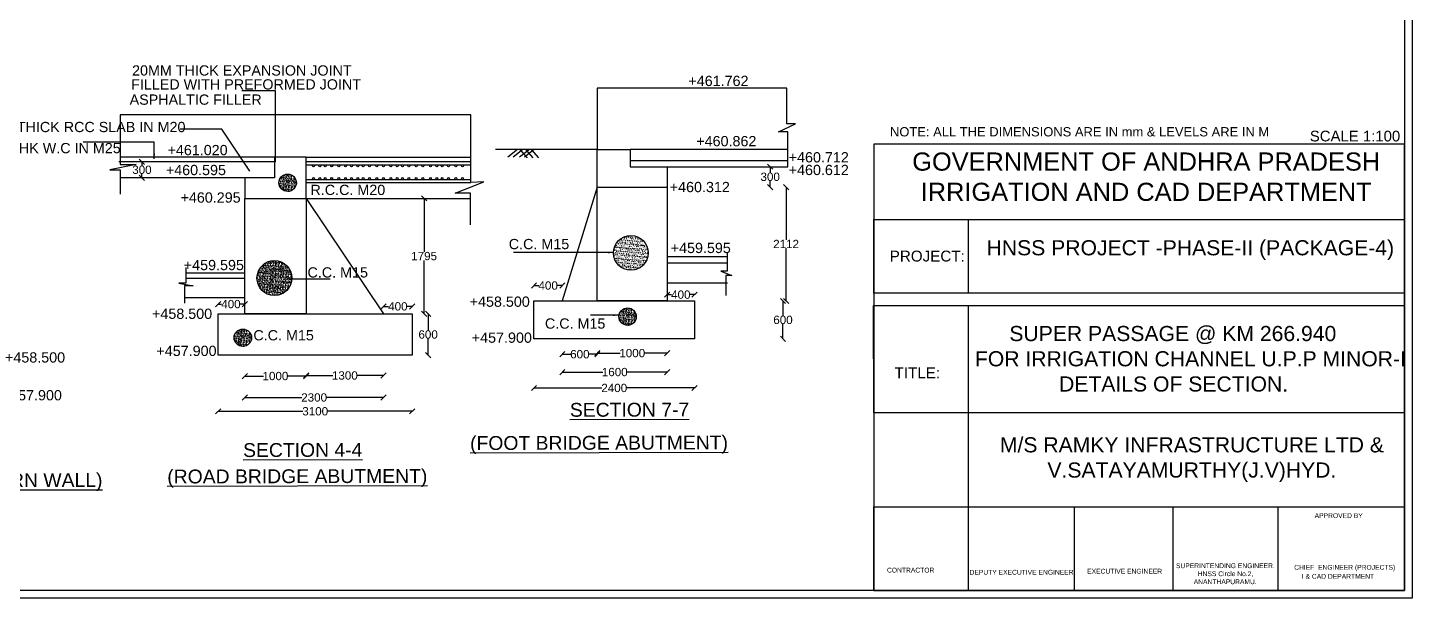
# Model space of a CAD drawing. Header units: millimetres. Extents: x 5124 to 6568637, y 2311 to 91879094.
# Drawn here: x 3553209 to 3578203, y 45932837 to 45943139 of the extents above; entities that cross this region are included whole.
import ezdxf

# ---------------------------------------------------------------- set-up
doc = ezdxf.new("R2010")
doc.units = ezdxf.units.MM
doc.header["$MEASUREMENT"] = 0
doc.layers.add('DRAWING', color=7, linetype='Continuous')
doc.layers.add('TEXT', color=7, linetype='Continuous')
doc.styles.get("Standard").update_dxf_attribs({"font": 'arial.ttf', "height": 150})
doc.dimstyles.get("Standard").update_dxf_attribs({"dimtxt": 200, "dimasz": 110, "dimexe": 0.18, "dimexo": 0.0625, "dimgap": 0.09, "dimtad": 0, "dimtih": 1, "dimtoh": 1, "dimdec": 0, "dimzin": 0, "dimdsep": 46, "dimtxsty": 'Standard', "dimblk": 'OBLIQUE', "dimcen": 0.09, "dimse1": 1, "dimse2": 1, "dimadec": 0, "dimazin": 0, "dimtfac": 1, "dimtdec": 0, "dimtofl": 0, "dimtmove": 0, "dimatfit": 3, "dimfxl": 1, "dimtolj": 1, "dimtzin": 0, "dimarcsym": 0})

# ---------------------------------------------------------------- blocks, each defined once
blk = doc.blocks.new('_Oblique')
at = {"color": 0, "linetype": 'ByBlock', "lineweight": -2}
blk.add_line((-0.5, -0.5), (0.5, 0.5), dxfattribs=at)
blk = doc.blocks.new('*D129')
at = {"layer": 'Defpoints', "color": 0}
for p in [(3555271, 45940716), (3555271, 45940430), (3555271, 45940430)]:
    blk.add_point(p, dxfattribs=at)
at = {"layer": 'DRAWING', "color": 0, "lineweight": -2}
for p, q in [((3555271, 45940716), (3555271, 45940650)), ((3555271, 45940430), (3555271, 45940496))]:
    blk.add_line(p, q, dxfattribs=at)
at = {"layer": 'DRAWING', "color": 0, "lineweight": -2, "xscale": 95, "yscale": 95, "zscale": 95}
for p, rotation in [((3555271, 45940716), 90), ((3555271, 45940430), 270)]:
    blk.add_blockref('_Oblique', p, dxfattribs=dict(at, rotation=rotation))
at = {"layer": 'DRAWING', "color": 0, "insert": (3555271, 45940573), "char_height": 150, "attachment_point": 5}
blk.add_mtext('\\A1;300', dxfattribs=at)
blk = doc.blocks.new('*D130')
at = {"layer": 'Defpoints', "color": 0}
for p in [(3564752, 45940630), (3566612, 45940630), (3564752, 45940262)]:
    blk.add_point(p, dxfattribs=at)
at = {"layer": 'DRAWING', "color": 0, "lineweight": -2}
for p, q in [((3566612, 45940630), (3566612, 45940523)), ((3566612, 45940262), (3566612, 45940369))]:
    blk.add_line(p, q, dxfattribs=at)
at = {"layer": 'DRAWING', "color": 0, "lineweight": -2, "xscale": 95, "yscale": 95, "zscale": 95}
for p, rotation in [((3566612, 45940630), 90), ((3566612, 45940262), 270)]:
    blk.add_blockref('_Oblique', p, dxfattribs=dict(at, rotation=rotation))
at = {"layer": 'DRAWING', "color": 0, "insert": (3566612, 45940446), "char_height": 150, "attachment_point": 5}
blk.add_mtext('\\A1;300', dxfattribs=at)
blk = doc.blocks.new('*D131')
at = {"layer": 'Defpoints', "color": 0}
for p in [(3564752, 45940262), (3565247, 45938205), (3566899, 45938205)]:
    blk.add_point(p, dxfattribs=at)
at = {"layer": 'DRAWING', "color": 0, "lineweight": -2}
for p, q in [((3566899, 45940262), (3566899, 45939309)), ((3566899, 45938205), (3566899, 45939158))]:
    blk.add_line(p, q, dxfattribs=at)
at = {"layer": 'DRAWING', "color": 0, "lineweight": -2, "xscale": 95, "yscale": 95, "zscale": 95}
for p, rotation in [((3566899, 45940262), 90), ((3566899, 45938205), 270)]:
    blk.add_blockref('_Oblique', p, dxfattribs=dict(at, rotation=rotation))
at = {"layer": 'DRAWING', "color": 0, "insert": (3566899, 45939234), "char_height": 150, "attachment_point": 5}
blk.add_mtext('\\A1;2112', dxfattribs=at)
blk = doc.blocks.new('*D132')
at = {"layer": 'Defpoints', "color": 0}
for p in [(3565247, 45938205), (3565247, 45937520), (3566843, 45937520)]:
    blk.add_point(p, dxfattribs=at)
at = {"layer": 'DRAWING', "color": 0, "lineweight": -2}
for p, q in [((3566843, 45938205), (3566843, 45937939)), ((3566843, 45937520), (3566843, 45937786))]:
    blk.add_line(p, q, dxfattribs=at)
at = {"layer": 'DRAWING', "color": 0, "lineweight": -2, "xscale": 95, "yscale": 95, "zscale": 95}
for p, rotation in [((3566843, 45938205), 90), ((3566843, 45937520), 270)]:
    blk.add_blockref('_Oblique', p, dxfattribs=dict(at, rotation=rotation))
at = {"layer": 'DRAWING', "color": 0, "insert": (3566843, 45937863), "char_height": 150, "attachment_point": 5}
blk.add_mtext('\\A1;600', dxfattribs=at)
blk = doc.blocks.new('*D133')
at = {"layer": 'Defpoints', "color": 0}
for p in [(3565247, 45938319), (3564752, 45938205), (3565247, 45938205)]:
    blk.add_point(p, dxfattribs=at)
at = {"layer": 'DRAWING', "color": 0, "lineweight": -2}
for p, q in [((3564752, 45938319), (3564830, 45938319)), ((3565247, 45938319), (3565168, 45938319))]:
    blk.add_line(p, q, dxfattribs=at)
at = {"layer": 'DRAWING', "color": 0, "lineweight": -2, "xscale": 95, "yscale": 95, "zscale": 95, "rotation": 180}
blk.add_blockref('_Oblique', (3564752, 45938319), dxfattribs=at)
at = {"layer": 'DRAWING', "color": 0, "lineweight": -2, "xscale": 95, "yscale": 95, "zscale": 95}
blk.add_blockref('_Oblique', (3565247, 45938319), dxfattribs=at)
at = {"layer": 'DRAWING', "color": 0, "insert": (3564999, 45938319), "char_height": 150, "attachment_point": 5}
blk.add_mtext('\\A1;400', dxfattribs=at)
blk = doc.blocks.new('*D134')
at = {"layer": 'Defpoints', "color": 0}
for p in [(3562348, 45938483), (3562348, 45938205), (3562860, 45938205)]:
    blk.add_point(p, dxfattribs=at)
at = {"layer": 'DRAWING', "color": 0, "lineweight": -2}
for p, q in [((3562348, 45938483), (3562435, 45938483)), ((3562860, 45938483), (3562772, 45938483))]:
    blk.add_line(p, q, dxfattribs=at)
at = {"layer": 'DRAWING', "color": 0, "lineweight": -2, "xscale": 95, "yscale": 95, "zscale": 95, "rotation": 180}
blk.add_blockref('_Oblique', (3562348, 45938483), dxfattribs=at)
at = {"layer": 'DRAWING', "color": 0, "lineweight": -2, "xscale": 95, "yscale": 95, "zscale": 95}
blk.add_blockref('_Oblique', (3562860, 45938483), dxfattribs=at)
at = {"layer": 'DRAWING', "color": 0, "insert": (3562604, 45938483), "char_height": 150, "attachment_point": 5}
blk.add_mtext('\\A1;400', dxfattribs=at)
blk = doc.blocks.new('*D135')
at = {"layer": 'Defpoints', "color": 0}
for p in [(3562860, 45938205), (3563492, 45938205), (3563492, 45937243)]:
    blk.add_point(p, dxfattribs=at)
at = {"layer": 'DRAWING', "color": 0, "lineweight": -2}
for p, q in [((3562860, 45937243), (3563010, 45937243)), ((3563492, 45937243), (3563342, 45937243))]:
    blk.add_line(p, q, dxfattribs=at)
at = {"layer": 'DRAWING', "color": 0, "lineweight": -2, "xscale": 95, "yscale": 95, "zscale": 95, "rotation": 180}
blk.add_blockref('_Oblique', (3562860, 45937243), dxfattribs=at)
at = {"layer": 'DRAWING', "color": 0, "lineweight": -2, "xscale": 95, "yscale": 95, "zscale": 95}
blk.add_blockref('_Oblique', (3563492, 45937243), dxfattribs=at)
at = {"layer": 'DRAWING', "color": 0, "insert": (3563176, 45937243), "char_height": 150, "attachment_point": 5}
blk.add_mtext('\\A1;600', dxfattribs=at)
blk = doc.blocks.new('*D136')
at = {"layer": 'Defpoints', "color": 0}
for p in [(3563492, 45938205), (3564752, 45938205), (3564752, 45937263)]:
    blk.add_point(p, dxfattribs=at)
at = {"layer": 'DRAWING', "color": 0, "lineweight": -2}
for p, q in [((3563492, 45937263), (3563905, 45937263)), ((3564752, 45937263), (3564338, 45937263))]:
    blk.add_line(p, q, dxfattribs=at)
at = {"layer": 'DRAWING', "color": 0, "lineweight": -2, "xscale": 95, "yscale": 95, "zscale": 95, "rotation": 180}
blk.add_blockref('_Oblique', (3563492, 45937263), dxfattribs=at)
at = {"layer": 'DRAWING', "color": 0, "lineweight": -2, "xscale": 95, "yscale": 95, "zscale": 95}
blk.add_blockref('_Oblique', (3564752, 45937263), dxfattribs=at)
at = {"layer": 'DRAWING', "color": 0, "insert": (3564122, 45937263), "char_height": 150, "attachment_point": 5}
blk.add_mtext('\\A1;1000', dxfattribs=at)
blk = doc.blocks.new('*D137')
at = {"layer": 'Defpoints', "color": 0}
for p in [(3562860, 45938205), (3564752, 45938205), (3564752, 45936921)]:
    blk.add_point(p, dxfattribs=at)
at = {"layer": 'DRAWING', "color": 0, "lineweight": -2}
for p, q in [((3562860, 45936921), (3563589, 45936921)), ((3564752, 45936921), (3564022, 45936921))]:
    blk.add_line(p, q, dxfattribs=at)
at = {"layer": 'DRAWING', "color": 0, "lineweight": -2, "xscale": 95, "yscale": 95, "zscale": 95, "rotation": 180}
blk.add_blockref('_Oblique', (3562860, 45936921), dxfattribs=at)
at = {"layer": 'DRAWING', "color": 0, "lineweight": -2, "xscale": 95, "yscale": 95, "zscale": 95}
blk.add_blockref('_Oblique', (3564752, 45936921), dxfattribs=at)
at = {"layer": 'DRAWING', "color": 0, "insert": (3563806, 45936921), "char_height": 150, "attachment_point": 5}
blk.add_mtext('\\A1;1600', dxfattribs=at)
blk = doc.blocks.new('*D138')
at = {"layer": 'Defpoints', "color": 0}
for p in [(3562348, 45937520), (3565247, 45937520), (3565247, 45936634)]:
    blk.add_point(p, dxfattribs=at)
at = {"layer": 'DRAWING', "color": 0, "lineweight": -2}
for p, q in [((3562348, 45936634), (3563572, 45936634)), ((3565247, 45936634), (3564022, 45936634))]:
    blk.add_line(p, q, dxfattribs=at)
at = {"layer": 'DRAWING', "color": 0, "lineweight": -2, "xscale": 95, "yscale": 95, "zscale": 95, "rotation": 180}
blk.add_blockref('_Oblique', (3562348, 45936634), dxfattribs=at)
at = {"layer": 'DRAWING', "color": 0, "lineweight": -2, "xscale": 95, "yscale": 95, "zscale": 95}
blk.add_blockref('_Oblique', (3565247, 45936634), dxfattribs=at)
at = {"layer": 'DRAWING', "color": 0, "insert": (3563797, 45936634), "char_height": 150, "attachment_point": 5}
blk.add_mtext('\\A1;2400', dxfattribs=at)
blk = doc.blocks.new('*D139')
at = {"layer": 'Defpoints', "color": 0}
for p in [(3559633, 45938107), (3559633, 45937972), (3560150, 45937972)]:
    blk.add_point(p, dxfattribs=at)
at = {"layer": 'DRAWING', "color": 0, "lineweight": -2}
for p, q in [((3559633, 45938107), (3559723, 45938107)), ((3560150, 45938107), (3560060, 45938107))]:
    blk.add_line(p, q, dxfattribs=at)
at = {"layer": 'DRAWING', "color": 0, "lineweight": -2, "xscale": 95, "yscale": 95, "zscale": 95, "rotation": 180}
blk.add_blockref('_Oblique', (3559633, 45938107), dxfattribs=at)
at = {"layer": 'DRAWING', "color": 0, "lineweight": -2, "xscale": 95, "yscale": 95, "zscale": 95}
blk.add_blockref('_Oblique', (3560150, 45938107), dxfattribs=at)
at = {"layer": 'DRAWING', "color": 0, "insert": (3559891, 45938107), "char_height": 150, "attachment_point": 5}
blk.add_mtext('\\A1;400', dxfattribs=at)
blk = doc.blocks.new('*D140')
at = {"layer": 'Defpoints', "color": 0}
for p in [(3560150, 45937972), (3560150, 45937227), (3560437, 45937227)]:
    blk.add_point(p, dxfattribs=at)
at = {"layer": 'DRAWING', "color": 0, "lineweight": -2}
for p, q in [((3560437, 45937972), (3560437, 45937676)), ((3560437, 45937227), (3560437, 45937523))]:
    blk.add_line(p, q, dxfattribs=at)
at = {"layer": 'DRAWING', "color": 0, "lineweight": -2, "xscale": 95, "yscale": 95, "zscale": 95}
for p, rotation in [((3560437, 45937972), 90), ((3560437, 45937227), 270)]:
    blk.add_blockref('_Oblique', p, dxfattribs=dict(at, rotation=rotation))
at = {"layer": 'DRAWING', "color": 0, "insert": (3560437, 45937599), "char_height": 150, "attachment_point": 5}
blk.add_mtext('\\A1;600', dxfattribs=at)
blk = doc.blocks.new('*D141')
at = {"layer": 'Defpoints', "color": 0}
for p in [(3560295, 45940058), (3560365, 45940058), (3560150, 45937972)]:
    blk.add_point(p, dxfattribs=at)
at = {"layer": 'DRAWING', "color": 0, "lineweight": -2}
for p, q in [((3560365, 45940058), (3560365, 45939091)), ((3560365, 45937972), (3560365, 45938938))]:
    blk.add_line(p, q, dxfattribs=at)
at = {"layer": 'DRAWING', "color": 0, "lineweight": -2, "xscale": 95, "yscale": 95, "zscale": 95}
for p, rotation in [((3560365, 45940058), 90), ((3560365, 45937972), 270)]:
    blk.add_blockref('_Oblique', p, dxfattribs=dict(at, rotation=rotation))
at = {"layer": 'DRAWING', "color": 0, "insert": (3560365, 45939015), "char_height": 150, "attachment_point": 5}
blk.add_mtext('\\A1;1795', dxfattribs=at)
blk = doc.blocks.new('*D142')
at = {"layer": 'Defpoints', "color": 0}
for p in [(3557127, 45938148), (3556647, 45937972), (3557127, 45937972)]:
    blk.add_point(p, dxfattribs=at)
at = {"layer": 'DRAWING', "color": 0, "lineweight": -2}
for p, q in [((3556647, 45938148), (3556709, 45938148)), ((3557127, 45938148), (3557046, 45938148))]:
    blk.add_line(p, q, dxfattribs=at)
at = {"layer": 'DRAWING', "color": 0, "lineweight": -2, "xscale": 95, "yscale": 95, "zscale": 95, "rotation": 180}
blk.add_blockref('_Oblique', (3556647, 45938148), dxfattribs=at)
at = {"layer": 'DRAWING', "color": 0, "lineweight": -2, "xscale": 95, "yscale": 95, "zscale": 95}
blk.add_blockref('_Oblique', (3557127, 45938148), dxfattribs=at)
at = {"layer": 'DRAWING', "color": 0, "insert": (3556878, 45938148), "char_height": 150, "attachment_point": 5}
blk.add_mtext('\\A1;400', dxfattribs=at)
blk = doc.blocks.new('*D143')
at = {"layer": 'Defpoints', "color": 0}
for p in [(3557127, 45937972), (3558235, 45937972), (3558235, 45936849)]:
    blk.add_point(p, dxfattribs=at)
at = {"layer": 'DRAWING', "color": 0, "lineweight": -2}
for p, q in [((3557127, 45936849), (3557464, 45936849)), ((3558235, 45936849), (3557898, 45936849))]:
    blk.add_line(p, q, dxfattribs=at)
at = {"layer": 'DRAWING', "color": 0, "lineweight": -2, "xscale": 95, "yscale": 95, "zscale": 95, "rotation": 180}
blk.add_blockref('_Oblique', (3557127, 45936849), dxfattribs=at)
at = {"layer": 'DRAWING', "color": 0, "lineweight": -2, "xscale": 95, "yscale": 95, "zscale": 95}
blk.add_blockref('_Oblique', (3558235, 45936849), dxfattribs=at)
at = {"layer": 'DRAWING', "color": 0, "insert": (3557681, 45936849), "char_height": 150, "attachment_point": 5}
blk.add_mtext('\\A1;1000', dxfattribs=at)
blk = doc.blocks.new('*D144')
at = {"layer": 'Defpoints', "color": 0}
for p in [(3558235, 45937972), (3559633, 45937972), (3559633, 45936859)]:
    blk.add_point(p, dxfattribs=at)
at = {"layer": 'DRAWING', "color": 0, "lineweight": -2}
for p, q in [((3558235, 45936859), (3558717, 45936859)), ((3559633, 45936859), (3559151, 45936859))]:
    blk.add_line(p, q, dxfattribs=at)
at = {"layer": 'DRAWING', "color": 0, "lineweight": -2, "xscale": 95, "yscale": 95, "zscale": 95, "rotation": 180}
blk.add_blockref('_Oblique', (3558235, 45936859), dxfattribs=at)
at = {"layer": 'DRAWING', "color": 0, "lineweight": -2, "xscale": 95, "yscale": 95, "zscale": 95}
blk.add_blockref('_Oblique', (3559633, 45936859), dxfattribs=at)
at = {"layer": 'DRAWING', "color": 0, "insert": (3558934, 45936859), "char_height": 150, "attachment_point": 5}
blk.add_mtext('\\A1;1300', dxfattribs=at)
blk = doc.blocks.new('*D145')
at = {"layer": 'Defpoints', "color": 0}
for p in [(3557127, 45936849), (3559633, 45936859), (3559633, 45936462)]:
    blk.add_point(p, dxfattribs=at)
at = {"layer": 'DRAWING', "color": 0, "lineweight": -2}
for p, q in [((3557127, 45936462), (3558155, 45936462)), ((3559633, 45936462), (3558605, 45936462))]:
    blk.add_line(p, q, dxfattribs=at)
at = {"layer": 'DRAWING', "color": 0, "lineweight": -2, "xscale": 95, "yscale": 95, "zscale": 95, "rotation": 180}
blk.add_blockref('_Oblique', (3557127, 45936462), dxfattribs=at)
at = {"layer": 'DRAWING', "color": 0, "lineweight": -2, "xscale": 95, "yscale": 95, "zscale": 95}
blk.add_blockref('_Oblique', (3559633, 45936462), dxfattribs=at)
at = {"layer": 'DRAWING', "color": 0, "insert": (3558380, 45936462), "char_height": 150, "attachment_point": 5}
blk.add_mtext('\\A1;2300', dxfattribs=at)
blk = doc.blocks.new('*D146')
at = {"layer": 'Defpoints', "color": 0}
for p in [(3556647, 45937227), (3560150, 45937227), (3560150, 45936213)]:
    blk.add_point(p, dxfattribs=at)
at = {"layer": 'DRAWING', "color": 0, "lineweight": -2}
for p, q in [((3556647, 45936213), (3558175, 45936213)), ((3560150, 45936213), (3558622, 45936213))]:
    blk.add_line(p, q, dxfattribs=at)
at = {"layer": 'DRAWING', "color": 0, "lineweight": -2, "xscale": 95, "yscale": 95, "zscale": 95, "rotation": 180}
blk.add_blockref('_Oblique', (3556647, 45936213), dxfattribs=at)
at = {"layer": 'DRAWING', "color": 0, "lineweight": -2, "xscale": 95, "yscale": 95, "zscale": 95}
blk.add_blockref('_Oblique', (3560150, 45936213), dxfattribs=at)
at = {"layer": 'DRAWING', "color": 0, "insert": (3558399, 45936213), "char_height": 150, "attachment_point": 5}
blk.add_mtext('\\A1;3100', dxfattribs=at)

msp = doc.modelspace()

# ---------------------------------------------------------------- hatches: boundary and pattern name
at = {"layer": 'DRAWING'}
h = msp.add_hatch(dxfattribs=at)
h.set_pattern_fill('AR-CONC,_O', color=256, scale=9.251558)
h.set_pattern_definition([(50, (380209.33, 3419519.185), (66.357741625, -5.80555015), [6.93866848, -76.32535329]), (355, (380209.33, 3419519.185), (-12.83666007, 69.58949133), [5.55093478, -61.06028263]), (100.4514, (380214.86, 3419518.7), (53.52113084, 63.78389894), [5.89696063, -64.86656898]), (46.1842, (380209.33, 3419537.69), (98.73642435, -15.31308757), [10.40800272, -114.48802994]), (96.6356, (380217.56, 3419536.41), (86.47086207, 90.12107957), [8.84544122, -97.29983793]), (351.1842, (380209.33, 3419537.69), (86.47079172, 90.1211471), [8.32640218, -91.59042395]), (21, (380218.58, 3419533.06), (55.22320198, -37.24852009), [6.93866848, -76.32535329]), (326, (380218.58, 3419533.06), (22.510459, 67.08767682), [5.55093478, -61.06028263]), (71.4514, (380223.18, 3419529.96), (77.7336836, 29.83909589), [5.89696063, -64.86656898]), (37.5, (380209.329, 3419519.185), (1.124976064, 30.797867882), [0, -60.320157997, 0, -61.985438432, 0, -61.291571584]), (7.5, (380209.33, 3419519.185), (24.33803077, 36.489228185), [0, -35.340951464, 0, -58.9324243, 0, -23.360183887]), (327.5, (380188.698, 3419519.185), (49.386892166, -2.086677035), [0, -23.128894937, 0, -72.162152205, 0, -95.75362504]), (317.5, (380179.446, 3419519.185), (53.95380656, 9.261270476), [0, -30.06756342, 0, -47.92307031, 0, -67.998951116])])
h.paths.add_polyline_path([(3557745, 45940339, 1), (3558058.4, 45940339, 1)])
h = msp.add_hatch(dxfattribs=at)
h.set_pattern_fill('AR-CONC,_O', color=256, scale=9.251558)
h.set_pattern_definition([(50, (386404.41, 3418253.046), (66.357741625, -5.80555015), [6.93866848, -76.32535329]), (355, (386404.41, 3418253.046), (-12.83666007, 69.58949133), [5.55093478, -61.06028263]), (100.4514, (386409.94, 3418252.56), (53.52113084, 63.78389894), [5.89696063, -64.86656898]), (46.1842, (386404.41, 3418271.55), (98.73642435, -15.31308757), [10.40800272, -114.48802994]), (96.6356, (386412.64, 3418270.27), (86.47086207, 90.12107957), [8.84544122, -97.29983793]), (351.1842, (386404.41, 3418271.55), (86.47079172, 90.1211471), [8.32640218, -91.59042395]), (21, (386413.66, 3418266.924), (55.22320198, -37.24852009), [6.93866848, -76.32535329]), (326, (386413.66, 3418266.924), (22.510459, 67.08767682), [5.55093478, -61.06028263]), (71.4514, (386418.264, 3418263.82), (77.7336836, 29.83909589), [5.89696063, -64.86656898]), (37.5, (386404.41, 3418253.046), (1.124976064, 30.797867882), [0, -60.320157997, 0, -61.985438432, 0, -61.291571584]), (7.5, (386404.41, 3418253.046), (24.33803077, 36.489228185), [0, -35.340951464, 0, -58.9324243, 0, -23.360183887]), (327.5, (386383.78, 3418253.046), (49.386892166, -2.086677035), [0, -23.128894937, 0, -72.162152205, 0, -95.75362504]), (317.5, (386374.53, 3418253.046), (53.95380656, 9.261270476), [0, -30.06756342, 0, -47.92307031, 0, -67.998951116])])
h.paths.add_polyline_path([(3563782.6, 45939072.9, 1), (3564411, 45939072.9, 1)])
h = msp.add_hatch(dxfattribs=at)
h.set_pattern_fill('AR-CONC,_O', color=256, scale=9.251558)
h.set_pattern_definition([(50, (379969.85, 3417799.437), (66.357741625, -5.80555015), [6.93866848, -76.32535329]), (355, (379969.85, 3417799.437), (-12.83666007, 69.58949133), [5.55093478, -61.06028263]), (100.4514, (379975.38, 3417798.95), (53.52113084, 63.78389894), [5.89696063, -64.86656898]), (46.1842, (379969.85, 3417817.94), (98.73642435, -15.31308757), [10.40800272, -114.48802994]), (96.6356, (379978.08, 3417816.66), (86.47086207, 90.12107957), [8.84544122, -97.29983793]), (351.1842, (379969.85, 3417817.94), (86.47079172, 90.1211471), [8.32640218, -91.59042395]), (21, (379979.1, 3417813.314), (55.22320198, -37.24852009), [6.93866848, -76.32535329]), (326, (379979.1, 3417813.314), (22.510459, 67.08767682), [5.55093478, -61.06028263]), (71.4514, (379983.704, 3417810.21), (77.7336836, 29.83909589), [5.89696063, -64.86656898]), (37.5, (379969.85, 3417799.437), (1.124976064, 30.797867882), [0, -60.320157997, 0, -61.985438432, 0, -61.291571584]), (7.5, (379969.85, 3417799.437), (24.33803077, 36.489228185), [0, -35.340951464, 0, -58.9324243, 0, -23.360183887]), (327.5, (379949.22, 3417799.437), (49.386892166, -2.086677035), [0, -23.128894937, 0, -72.162152205, 0, -95.75362504]), (317.5, (379939.97, 3417799.437), (53.95380656, 9.261270476), [0, -30.06756342, 0, -47.92307031, 0, -67.998951116])])
h.paths.add_polyline_path([(3557348, 45938619.2, 1), (3557976.5, 45938619.2, 1)])
h = msp.add_hatch(dxfattribs=at)
h.set_pattern_fill('AR-CONC,_O', color=256, scale=9.251558)
h.set_pattern_definition([(50, (386346.604, 3417102.5), (66.357741625, -5.80555015), [6.93866848, -76.32535329]), (355, (386346.604, 3417102.5), (-12.83666007, 69.58949133), [5.55093478, -61.06028263]), (100.4514, (386352.134, 3417102.02), (53.52113084, 63.78389894), [5.89696063, -64.86656898]), (46.1842, (386346.6, 3417121.006), (98.73642435, -15.31308757), [10.40800272, -114.48802994]), (96.6356, (386354.83, 3417119.73), (86.47086207, 90.12107957), [8.84544122, -97.29983793]), (351.1842, (386346.6, 3417121.01), (86.47079172, 90.1211471), [8.32640218, -91.59042395]), (21, (386355.855, 3417116.38), (55.22320198, -37.24852009), [6.93866848, -76.32535329]), (326, (386355.855, 3417116.38), (22.510459, 67.08767682), [5.55093478, -61.06028263]), (71.4514, (386360.46, 3417113.276), (77.7336836, 29.83909589), [5.89696063, -64.86656898]), (37.5, (386346.604, 3417102.503), (1.124976064, 30.797867882), [0, -60.320157997, 0, -61.985438432, 0, -61.291571584]), (7.5, (386346.604, 3417102.503), (24.33803077, 36.489228185), [0, -35.340951464, 0, -58.9324243, 0, -23.360183887]), (327.5, (386325.973, 3417102.503), (49.386892166, -2.086677035), [0, -23.128894937, 0, -72.162152205, 0, -95.75362504]), (317.5, (386316.72, 3417102.503), (53.95380656, 9.261270476), [0, -30.06756342, 0, -47.92307031, 0, -67.998951116])])
h.paths.add_polyline_path([(3563882.3, 45937922.3, 1), (3564195.7, 45937922.3, 1)])
h = msp.add_hatch(dxfattribs=at)
h.set_pattern_fill('AR-CONC,_O', color=256, scale=9.251558)
h.set_pattern_definition([(50, (379400.195, 3416722.097), (66.357741625, -5.80555015), [6.93866848, -76.32535329]), (355, (379400.195, 3416722.1), (-12.83666007, 69.58949133), [5.55093478, -61.06028263]), (100.4514, (379405.725, 3416721.61), (53.52113084, 63.78389894), [5.89696063, -64.86656898]), (46.1842, (379400.195, 3416740.6), (98.73642435, -15.31308757), [10.40800272, -114.48802994]), (96.6356, (379408.42, 3416739.32), (86.47086207, 90.12107957), [8.84544122, -97.29983793]), (351.1842, (379400.2, 3416740.6), (86.47079172, 90.1211471), [8.32640218, -91.59042395]), (21, (379409.446, 3416735.974), (55.22320198, -37.24852009), [6.93866848, -76.32535329]), (326, (379409.446, 3416735.974), (22.510459, 67.08767682), [5.55093478, -61.06028263]), (71.4514, (379414.05, 3416732.87), (77.7336836, 29.83909589), [5.89696063, -64.86656898]), (37.5, (379400.195, 3416722.097), (1.124976064, 30.797867882), [0, -60.320157997, 0, -61.985438432, 0, -61.291571584]), (7.5, (379400.195, 3416722.097), (24.33803077, 36.489228185), [0, -35.340951464, 0, -58.9324243, 0, -23.360183887]), (327.5, (379379.564, 3416722.097), (49.386892166, -2.086677035), [0, -23.128894937, 0, -72.162152205, 0, -95.75362504]), (317.5, (379370.312, 3416722.097), (53.95380656, 9.261270476), [0, -30.06756342, 0, -47.92307031, 0, -67.998951116])])
h.paths.add_polyline_path([(3556935.9, 45937541.9, 1), (3557249.3, 45937541.9, 1)])

# ---------------------------------------------------------------- linework, layer by layer
for points in [[(3536025.3, 45963604.1), (3578203.1, 45963604.1), (3578203.1, 45932836.7), (3536025.3, 45932836.7)], [(3536164.1, 45963465.3), (3578064.3, 45963465.3), (3578064.3, 45932975.5), (3536164.1, 45932975.5)], [(3564751.6, 45938205.1), (3563491.6, 45938205.1), (3563491.6, 45940262.4), (3564751.6, 45940262.4)], [(3558235.2, 45937971.5), (3557126.8, 45937971.5), (3557126.8, 45940057.6), (3558235.2, 45940057.6)], [(3562347.9, 45938205.1), (3565246.5, 45938205.1), (3565246.5, 45937519.9), (3562347.9, 45937519.9)], [(3556647.3, 45937971.5), (3560150.1, 45937971.5), (3560150.1, 45937227.1), (3556647.3, 45937227.1)]]:
    msp.add_lwpolyline(points, close=True, dxfattribs=at)
for points in [[(3566933.3, 45940941.5), (3566933.3, 45941258.9), (3566762.4, 45941258.9), (3567070.8, 45941404.4), (3566913.7, 45941404.4), (3566913.7, 45942044.9), (3563491.6, 45942044.9), (3563491.6, 45940941.5), (3561654.6, 45940941.5)], [(3561200.5, 45939579.5), (3561200.5, 45940151.6), (3560926.5, 45940151.6), (3561441.2, 45940356.2), (3561210, 45940343.3), (3561210, 45941565.9), (3554877.1, 45941565.9), (3554877.1, 45940668.7), (3555166.9, 45940668.7), (3554694.7, 45940571.7), (3554878.9, 45940571.7), (3554878.9, 45940133.5)], [(3557661.8, 45940802.5), (3554885.9, 45940802.5)], [(3558235.2, 45940057.6), (3558235.2, 45940802.5), (3557661.8, 45940802.5), (3557661.8, 45940429.9), (3557126.8, 45940429.9), (3557126.8, 45940057.6)], [(3558235.2, 45940802.5), (3561210, 45940802.5)], [(3562052.9, 45940941.5), (3561877.5, 45940798.6)], [(3562146.6, 45940941.5), (3561971.2, 45940798.6)], [(3562264.3, 45940941.5), (3562088.9, 45940798.6)], [(3562090.8, 45940941.5), (3562222.3, 45940786.7)], [(3562353.7, 45940941.5), (3562178.3, 45940798.6)], [(3562197.4, 45940941.5), (3562328.9, 45940786.7)], [(3562297.9, 45940941.5), (3562429.4, 45940786.7)], [(3563491.6, 45940262.4), (3563491.6, 45940941.5), (3564082.4, 45940941.5), (3564082.4, 45940629.8), (3564751.6, 45940629.8), (3564751.6, 45940262.4)], [(3564751.6, 45940629.8), (3566933.3, 45940629.8), (3566933.3, 45940941.5), (3564082.4, 45940941.5)], [(3564082.4, 45940741), (3566933.3, 45940741)], [(3557661.8, 45940716.3), (3554854.9, 45940716.3)], [(3558235.2, 45940721), (3561210, 45940721)], [(3558235.2, 45940661.3), (3561210, 45940661.3)], [(3557126.8, 45940429.9), (3554876.8, 45940429.9)], [(3558235.2, 45940398.4), (3561210, 45940398.4)], [(3558235.2, 45940343.3), (3561210, 45940343.3)], [(3563491.6, 45940262.4), (3562859.8, 45938205.1)], [(3558235.2, 45940057.6), (3561210, 45940057.6)], [(3558235.2, 45940057.6), (3559632.8, 45937971.5)], [(3564751.6, 45939009.8), (3565843.2, 45939009.8)], [(3565835, 45939086.7), (3565835, 45938745.8), (3565718.4, 45938745.8), (3565918.5, 45938662.4), (3565813.4, 45938662.4), (3565813.4, 45938305)], [(3556064.8, 45938809.4), (3556064.8, 45938523.9), (3555938.7, 45938523.9), (3556196.1, 45938477.6), (3556041.7, 45938477.6), (3556041.7, 45938166.5)], [(3564751.6, 45938892.5), (3565843.2, 45938892.5)], [(3557126.8, 45938704.7), (3556061.4, 45938704.7)], [(3557126.8, 45938612.9), (3556061.4, 45938612.9)], [(3564751.6, 45938530.1), (3565843.2, 45938530.1)], [(3557126.8, 45938264.1), (3556041.7, 45938264.1)]]:
    msp.add_lwpolyline(points, dxfattribs=at)
for centre, radius in [((3557901.7, 45940339), 156.7), ((3558369.4, 45940642.8), 17.4), ((3558484.6, 45940643.8), 17.4), ((3558579.8, 45940643.8), 17.4), ((3558696, 45940643.8), 17.4), ((3558827.8, 45940643.8), 17.4), ((3558948.3, 45940643.8), 17.4), ((3559054.2, 45940643.9), 17.4), ((3559169.5, 45940644.9), 17.4), ((3559264.7, 45940644.9), 17.4), ((3559380.8, 45940644.9), 17.4), ((3559512.6, 45940644.9), 17.4), ((3559633.1, 45940644.9), 17.4), ((3559764.6, 45940643.9), 17.4), ((3559879.9, 45940644.9), 17.4), ((3559975.1, 45940644.9), 17.4), ((3560091.2, 45940644.9), 17.4), ((3560223.1, 45940644.9), 17.4), ((3560343.6, 45940644.9), 17.4), ((3560477.6, 45940643.9), 17.4), ((3560592.9, 45940644.9), 17.4), ((3560688.1, 45940644.9), 17.4), ((3560804.2, 45940644.9), 17.4), ((3560936.1, 45940644.9), 17.4), ((3561056.6, 45940644.9), 17.4), ((3558369.4, 45940415.9), 17.4), ((3558484.6, 45940416.9), 17.4), ((3558579.8, 45940416.9), 17.4), ((3558696, 45940416.9), 17.4), ((3558827.8, 45940416.9), 17.4), ((3558948.3, 45940416.9), 17.4), ((3559054.2, 45940416.9), 17.4), ((3559169.5, 45940418), 17.4), ((3559264.7, 45940418), 17.4), ((3559380.8, 45940418), 17.4), ((3559512.6, 45940418), 17.4), ((3559633.1, 45940418), 17.4), ((3559764.6, 45940416.9), 17.4), ((3559879.9, 45940418), 17.4), ((3559975.1, 45940418), 17.4), ((3560091.2, 45940418), 17.4), ((3560223.1, 45940418), 17.4), ((3560343.6, 45940418), 17.4), ((3560477.6, 45940416.9), 17.4), ((3560592.9, 45940418), 17.4), ((3560688.1, 45940418), 17.4), ((3560804.2, 45940418), 17.4), ((3560936.1, 45940418), 17.4), ((3561056.6, 45940418), 17.4), ((3564096.8, 45939072.9), 314.2), ((3557662.2, 45938619.2), 314.2), ((3564039, 45937922.3), 156.7), ((3557092.6, 45937541.9), 156.7)]:
    msp.add_circle(centre, radius, dxfattribs=at)
at = {"layer": 'TEXT'}
for points in [[(3578064.3, 45941033.6), (3568483.7, 45941033.6), (3568483.7, 45932975.5), (3578064.3, 45932975.5)], [(3568483.7, 45939676.1), (3578064.3, 45939676.1), (3578064.3, 45938347.8), (3568483.7, 45938347.8)], [(3568477, 45938123.4), (3578064.4, 45938123.4), (3578064.3, 45936184), (3568483.7, 45936184)], [(3568483.7, 45934487.5), (3578064.3, 45934487.5), (3578064.3, 45932975.5), (3568483.7, 45932975.5)]]:
    msp.add_lwpolyline(points, close=True, dxfattribs=at)
for points in [[(3570184.9, 45939676.1), (3570184.9, 45938347.8)], [(3570184.9, 45938111.3), (3570184.9, 45932975.5)], [(3572099.3, 45934487.5), (3572099.3, 45932975.5)], [(3573881.8, 45934487.5), (3573881.8, 45932975.5)], [(3575774.8, 45934487.5), (3575774.8, 45932975.5)]]:
    msp.add_lwpolyline(points, dxfattribs=at)

# ---------------------------------------------------------------- texts
for s, height, p in [('20MM THICK EXPANSION JOINT', 185.031, (3555093.3, 45942274.6)), ('+461.762', 185.03, (3565135.7, 45942085.7)), ('FILLED WITH PREFORMED JOINT', 185.031, (3555076.2, 45942022.9)), ('ASPHALTIC FILLER', 185.031, (3555049, 45941748)), ('350 THICK RCC SLAB IN M20', 185.031, (3552509.4, 45941253.5)), ('SCALE 1:100', 192.752, (3576353.2, 45941085.8)), ('75MM THK W.C IN M25', 185.031, (3552102.2, 45940872.7)), ('+461.020', 185.03, (3555733.3, 45940836.8)), ('+460.862', 185.03, (3565278.1, 45940998.1)), ('+460.712', 185.03, (3566946, 45940706.7)), ('+460.595', 185.03, (3555703, 45940476.8)), ('+460.612', 185.03, (3566945.9, 45940478.2)), (' R.C.C. M20', 185.031, (3558241.3, 45940118.1)), ('+460.312', 185.03, (3564798.7, 45940169.7)), ('+460.295', 185.03, (3555967.9, 45939980.6)), (' C.C. M15  ', 185.031, (3561821.2, 45939140.1)), ('+459.595', 185.03, (3564816, 45939069.9)), ('+459.595', 185.03, (3556026.9, 45938761.2)), (' C.C. M15  ', 185.031, (3558188.3, 45938628.2)), ('+458.500', 185.03, (3561187.3, 45938100.1)), ('+458.500', 185.03, (3555453.3, 45937881.6)), (' C.C. M15  ', 185.031, (3562474.1, 45937705.2)), (' C.C. M15  ', 185.031, (3557211.3, 45937493.8)), ('+457.900', 185.03, (3561225.2, 45937450.5)), ('+458.500', 185.03, (3552799.3, 45937093.3)), ('+457.900', 185.03, (3555532.9, 45937211.8)), ('+457.900', 185.03, (3552741.2, 45936411)), ('APPROVED BY', 86.719, (3576440.2, 45934286.1)), ('CONTRACTOR', 86.72, (3568720.3, 45933302.5)), ('I & CAD DEPARTMENT', 86.719, (3576208.8, 45933190))]:
    msp.add_text(s, height=height, dxfattribs=at).set_placement(p)
for s, p in [('%%USECTION 7-7', (3562996.2, 45936114.4)), ('%%U(FOOT BRIDGE ABUTMENT)', (3561194.8, 45935514.4)), ('%%USECTION 4-4', (3557097, 45935387.7)), ('%%U(U/S WINGS & RETURN WALL)', (3549534.3, 45934835.1)), ('%%U(ROAD BRIDGE ABUTMENT)', (3555728.5, 45934910))]:
    msp.add_text(s, height=250, rotation=0.1412, dxfattribs=at).set_placement(p)
at = {"layer": 'TEXT', "attachment_point": 1}
for s, insert, char_height, width in [('NOTE: ALL THE DIMENSIONS ARE IN mm & LEVELS ARE IN M', (3568774.7, 45941343.3), 167.334, 6829.734), ('PROJECT:', (3568769.6, 45939113.6), 196.26, 1831.193), ('\\pi1306.6;SUPER PASSAGE @ KM 266.940\\P\\pi48.42;      FOR IRRIGATION CHANNEL U.P.P MINOR-I                         \\P\\pi2204;DETAILS OF SECTION.', (3569622.6, 45937753.8), 273.18, 8480.267), ('TITLE:', (3568856.4, 45937006), 196.26, 1064.253), ('\\pi1483.1;M/S RAMKY INFRASTRUCTURE LTD &\\P\\pi2340.7;V.SATAYAMURTHY(J.V)HYD.', (3569275.7, 45935744.8), 273.18, 9862.605), ('DEPUTY EXECUTIVE ENGINEER  ', (3570210.2, 45933350.7), 86.719, 2435.562), ('  EXECUTIVE ENGINEER  ', (3572266.8, 45933369.4), 86.719, 2435.562), ('\\pi619.64;SUPERINTENDING ENGINEER.\\P\\pi1012.2;HNSS Circle No.2,\\P\\pi940.05;ANANTHAPURAMU.', (3573317.3, 45933468), 86.719, 3007.086), ('CHIEF  ENGINEER (PROJECTS)', (3576070.4, 45933439.6), 86.719, 1953.615)]:
    msp.add_mtext(s, dxfattribs=dict(at, insert=insert, char_height=char_height, width=width))
at = {"layer": 'TEXT', "color": 7, "width": 9348.916, "attachment_point": 5}
for s, insert, char_height in [('GOVERNMENT OF ANDHRA PRADESH\\PIRRIGATION AND CAD DEPARTMENT', (3573399.6, 45940446.5), 327.816), ('HNSS PROJECT -PHASE-II (PACKAGE-4)', (3574196.3, 45939124.8), 273.18)]:
    msp.add_mtext(s, dxfattribs=dict(at, insert=insert, char_height=char_height))

# ---------------------------------------------------------------- dimensions: what is measured, and where the dimension line sits
at = {"layer": 'DRAWING'}
for base, p1, p2, text, picture, middle in [((3555271.1, 45940429.9), (3555271.1, 45940716.3), (3555271.1, 45940429.9), '300', '*D129', (3555271.1, 45940573.1)), ((3566612.2, 45940629.8), (3564751.6, 45940262.4), (3564751.6, 45940629.8), '300', '*D130', (3566612.2, 45940446.1)), ((3566899.1, 45938205.1), (3564751.6, 45940262.4), (3565246.5, 45938205.1), '2112', '*D131', (3566899.1, 45939233.8)), ((3560365.4, 45940057.6), (3560150.1, 45937971.5), (3560294.7, 45940057.6), '1795', '*D141', (3560365.4, 45939014.6)), ((3566842.8, 45937519.9), (3565246.5, 45938205.1), (3565246.5, 45937519.9), '600', '*D132', (3566842.8, 45937862.5)), ((3560436.6, 45937227.1), (3560150.1, 45937971.5), (3560150.1, 45937227.1), '600', '*D140', (3560436.6, 45937599.3))]:
    dim = msp.add_linear_dim(base=base, p1=p1, p2=p2, angle=90, text=text, dimstyle='Standard', override={"dimasz": 95, "dimfxl": 2000, "dimarcsym": 1}, dxfattribs=at)
    dim.commit()
    dim.dimension.update_dxf_attribs({"geometry": picture, "text_midpoint": middle})
for base, p1, p2, text, picture, middle in [((3562347.9, 45938483.2), (3562859.8, 45938205.1), (3562347.9, 45938205.1), '400', '*D134', (3562603.8, 45938483.2)), ((3565246.5, 45938319), (3564751.6, 45938205.1), (3565246.5, 45938205.1), '400', '*D133', (3564999, 45938319)), ((3559632.8, 45938106.9), (3560150.1, 45937971.5), (3559632.8, 45937971.5), '400', '*D139', (3559891.4, 45938106.9)), ((3563491.6, 45937243), (3562859.8, 45938205.1), (3563491.6, 45938205.1), '600', '*D135', (3563175.7, 45937243)), ((3564751.6, 45936920.6), (3562859.8, 45938205.1), (3564751.6, 45938205.1), '1600', '*D137', (3563805.7, 45936920.6)), ((3564751.6, 45937263.4), (3563491.6, 45938205.1), (3564751.6, 45938205.1), '1000', '*D136', (3564121.6, 45937263.4)), ((3558235.2, 45936849.4), (3557126.8, 45937971.5), (3558235.2, 45937971.5), '1000', '*D143', (3557681, 45936849.4)), ((3559632.8, 45936859.3), (3558235.2, 45937971.5), (3559632.8, 45937971.5), '1300', '*D144', (3558934, 45936859.3)), ((3565246.5, 45936634.1), (3562347.9, 45937519.9), (3565246.5, 45937519.9), '2400', '*D138', (3563797.2, 45936634.1)), ((3560150.1, 45936213.1), (3556647.3, 45937227.1), (3560150.1, 45937227.1), '3100', '*D146', (3558398.7, 45936213.1)), ((3559632.8, 45936461.7), (3557126.8, 45936849.4), (3559632.8, 45936859.3), '2300', '*D145', (3558379.8, 45936461.7))]:
    dim = msp.add_linear_dim(base=base, p1=p1, p2=p2, text=text, dimstyle='Standard', override={"dimasz": 95, "dimfxl": 2000, "dimarcsym": 1}, dxfattribs=at)
    dim.commit()
    dim.dimension.update_dxf_attribs({"geometry": picture, "text_midpoint": middle})
dim = msp.add_linear_dim(base=(3557126.8, 45938148.4), p1=(3556647.3, 45937971.5), p2=(3557126.8, 45937971.5), text='400', dimstyle='Standard', override={"dimasz": 95, "dimfxl": 2000, "dimarcsym": 1}, dxfattribs=at)
dim.commit()
dim.dimension.update_dxf_attribs({"geometry": '*D142', "text_midpoint": (3556877.8, 45938148.4), "dimtype": 160})

# ---------------------------------------------------------------- leaders
for points in [[(3557679.8, 45940708.3), (3557679.8, 45941997), (3557073.1, 45941997)], [(3557219, 45940547.2), (3556712.2, 45941306.6), (3555959.6, 45941306.6)], [(3555493.4, 45940771.5), (3555493.4, 45941075.1), (3554210, 45941075.1)], [(3563779.4, 45939079), (3561977.7, 45939079)], [(3557901.4, 45938606.4), (3558669.7, 45938606.4)], [(3563869.7, 45937947.4), (3563367.7, 45937947.4)]]:
    msp.add_leader(points, dimstyle='Standard', override={"dimasz": 95, "dimgap": 0.09, "dimtad": 0, "dimfxl": 2000, "dimarcsym": 1}, dxfattribs=at)

doc.saveas('drawing.dxf')
